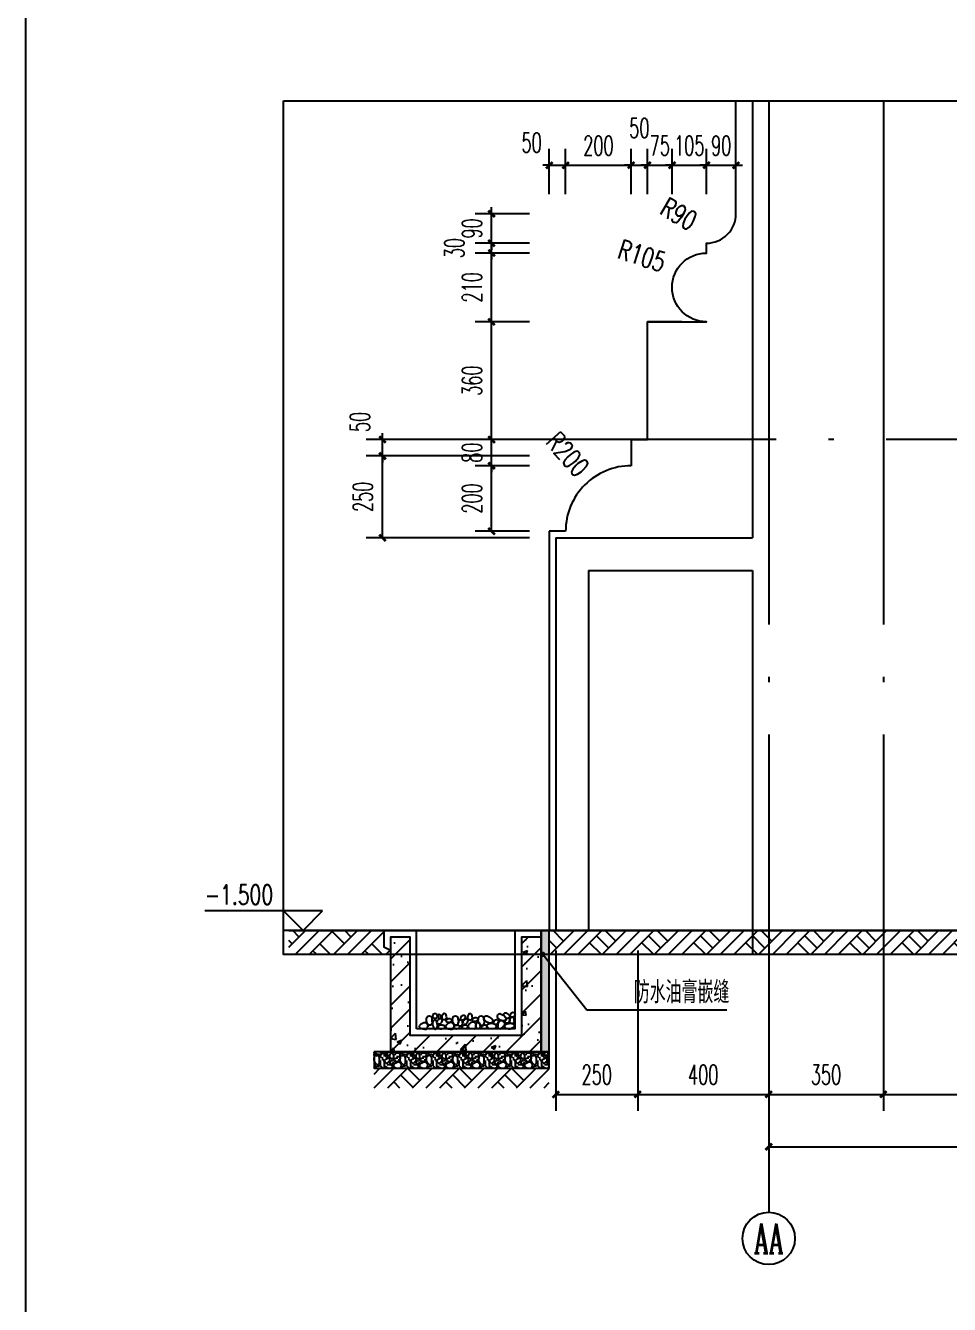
# Model space of a CAD drawing. Extents: x 0 to 125661, y -104936 to 8656.
# Drawn here: x 39365 to 42186, y -34178 to -30272 of the extents above; entities that cross this region are included whole.
import ezdxf
from ezdxf.enums import TextEntityAlignment as Align

# ---------------------------------------------------------------- set-up
doc = ezdxf.new("R2010")
doc.units = 0
doc.header["$LTSCALE"] = 800
doc.header["$MEASUREMENT"] = 0
doc.linetypes.add('DOTE', pattern=[2.42, 2, -0.2, 0.02, -0.2])
doc.layers.get('0').update_dxf_attribs({"linetype": 'CONTINUOUS'})
doc.layers.get('Defpoints').update_dxf_attribs({"color": 1, "linetype": 'CONTINUOUS'})
for name, color, linetype in [('A-立面看线', 117, 'CONTINUOUS'), ('AXIS', 3, 'CONTINUOUS'), ('AXIS_TEXT', 7, 'CONTINUOUS'), ('DIM_ELEV', 3, 'CONTINUOUS'), ('DIM_LEAD', 3, 'CONTINUOUS'), ('DOTE', 28, 'CONTINUOUS'), ('PUB_DIM', 3, 'CONTINUOUS'), ('PUB_HATCH', 8, 'CONTINUOUS'), ('PUB_TEXT', 7, 'CONTINUOUS'), ('WALL', 50, 'CONTINUOUS'), ('看线1', 7, 'CONTINUOUS'), ('装饰尺寸', 201, 'CONTINUOUS'), ('防水', 249, 'CONTINUOUS'), ('面层', 123, 'CONTINUOUS')]:
    doc.layers.add(name, color=color, linetype=linetype)
doc.styles.add('_TCH_AXIS', font='COMPLEX', dxfattribs={"bigfont": 'GBCBIG'})
doc.styles.add('_TCH_DIM', font='SIMPLEX', dxfattribs={"bigfont": 'GBCBIG'})
doc.styles.add('COMPLEX', font='COMPLEX')
doc.styles.add('DIM_FONT', font='SIMPLEX.shx', dxfattribs={"width": 0.6})
doc.dimstyles.new('DIMN20', dxfattribs={"dimscale": 0.2, "dimtxt": 300, "dimasz": 100, "dimexe": 250, "dimexo": 300, "dimgap": 150, "dimtad": 1, "dimdec": 0, "dimzin": 0, "dimdsep": 46, "dimtxsty": 'DIM_FONT', "dimblk": 'ARCHTICK', "dimcen": 0.09, "dimclrt": 7, "dimazin": 2, "dimtfac": 1, "dimtdec": 0, "dimtix": 1, "dimtmove": 2, "dimatfit": 3, "dimfxl": 0, "dimtolj": 1, "dimtzin": 0, "dimarcsym": 0})

# ---------------------------------------------------------------- blocks, each defined once
blk = doc.blocks.new('_ArchTick')
at = {"color": 0, "linetype": 'ByBlock', "const_width": 0.4}
blk.add_lwpolyline([(-0.5, -0.5), (0.5, 0.5)], dxfattribs=at)
blk = doc.blocks.new('*D392')
at = {"layer": 'Defpoints', "color": 0}
for p in [(40454.5, -31586.4), (40963.8, -31586.4), (40963.8, -31836.1)]:
    blk.add_point(p, dxfattribs=at)
at = {"layer": '装饰尺寸', "color": 0, "lineweight": -2}
for p, q in [((40903.8, -31586.4), (40404.5, -31586.4)), ((40454.5, -31836.1), (40454.5, -31586.4)), ((40903.8, -31836.1), (40404.5, -31836.1))]:
    blk.add_line(p, q, dxfattribs=at)
at = {"layer": '装饰尺寸', "color": 0, "lineweight": -2, "xscale": 20, "yscale": 20, "zscale": 20}
for p, rotation in [((40454.5, -31586.4), 90), ((40454.5, -31836.1), 270)]:
    blk.add_blockref('_ArchTick', p, dxfattribs=dict(at, rotation=rotation))
at = {"layer": '装饰尺寸', "color": 7, "insert": (40394.5, -31711.2), "char_height": 60, "attachment_point": 5, "rotation": 90, "style": 'DIM_FONT'}
blk.add_mtext('\\A1;250', dxfattribs=at)
blk = doc.blocks.new('*D393')
at = {"layer": 'Defpoints', "color": 0}
for p in [(40454.5, -31536.4), (40963.8, -31536.4), (40963.8, -31586.4)]:
    blk.add_point(p, dxfattribs=at)
at = {"layer": '装饰尺寸', "color": 0, "lineweight": -2}
for p, q in [((40454.5, -31536.4), (40454.5, -31516.4)), ((40903.8, -31536.4), (40404.5, -31536.4)), ((40454.5, -31586.4), (40454.5, -31536.4)), ((40903.8, -31586.4), (40404.5, -31586.4)), ((40454.5, -31586.4), (40454.5, -31606.4))]:
    blk.add_line(p, q, dxfattribs=at)
at = {"layer": '装饰尺寸', "color": 0, "lineweight": -2, "xscale": 20, "yscale": 20, "zscale": 20}
for p, rotation in [((40454.5, -31536.4), 270), ((40454.5, -31586.4), 90)]:
    blk.add_blockref('_ArchTick', p, dxfattribs=dict(at, rotation=rotation))
at = {"layer": '装饰尺寸', "color": 7, "insert": (40385.5, -31482.4), "char_height": 60, "attachment_point": 5, "rotation": 90, "style": 'DIM_FONT'}
blk.add_mtext('\\A1;50', dxfattribs=at)
blk = doc.blocks.new('*D394')
at = {"layer": 'Defpoints', "color": 0}
for p in [(41013.8, -30698.3), (40963.8, -30846.4), (41013.8, -30846.4)]:
    blk.add_point(p, dxfattribs=at)
at = {"layer": '装饰尺寸', "color": 0, "lineweight": -2}
for p, q in [((40963.8, -30786.4), (40963.8, -30648.3)), ((41013.8, -30786.4), (41013.8, -30648.3)), ((40963.8, -30698.3), (40943.8, -30698.3)), ((40963.8, -30698.3), (41013.8, -30698.3)), ((41013.8, -30698.3), (41033.8, -30698.3))]:
    blk.add_line(p, q, dxfattribs=at)
at = {"layer": '装饰尺寸', "color": 0, "lineweight": -2, "xscale": 20, "yscale": 20, "zscale": 20}
blk.add_blockref('_ArchTick', (40963.8, -30698.3), dxfattribs=at)
at = {"layer": '装饰尺寸', "color": 0, "lineweight": -2, "xscale": 20, "yscale": 20, "zscale": 20, "rotation": 180}
blk.add_blockref('_ArchTick', (41013.8, -30698.3), dxfattribs=at)
at = {"layer": '装饰尺寸', "color": 7, "insert": (40909.8, -30629.3), "char_height": 60, "attachment_point": 5, "style": 'DIM_FONT'}
blk.add_mtext('\\A1;50', dxfattribs=at)
blk = doc.blocks.new('*D395')
at = {"layer": 'Defpoints', "color": 0}
for p in [(41213.8, -30698.3), (41013.8, -30846.4), (41213.8, -30846.4)]:
    blk.add_point(p, dxfattribs=at)
at = {"layer": '装饰尺寸', "color": 0, "lineweight": -2}
for p, q in [((41013.8, -30786.4), (41013.8, -30648.3)), ((41213.8, -30786.4), (41213.8, -30648.3)), ((41013.8, -30698.3), (41213.8, -30698.3))]:
    blk.add_line(p, q, dxfattribs=at)
at = {"layer": '装饰尺寸', "color": 0, "lineweight": -2, "xscale": 20, "yscale": 20, "zscale": 20, "rotation": 180}
blk.add_blockref('_ArchTick', (41013.8, -30698.3), dxfattribs=at)
at = {"layer": '装饰尺寸', "color": 0, "lineweight": -2, "xscale": 20, "yscale": 20, "zscale": 20}
blk.add_blockref('_ArchTick', (41213.8, -30698.3), dxfattribs=at)
at = {"layer": '装饰尺寸', "color": 7, "insert": (41113.8, -30638.3), "char_height": 60, "attachment_point": 5, "style": 'DIM_FONT'}
blk.add_mtext('\\A1;200', dxfattribs=at)
blk = doc.blocks.new('*D396')
at = {"layer": 'Defpoints', "color": 0}
for p in [(41263.8, -30698.3), (41213.8, -30846.4), (41263.8, -30846.4)]:
    blk.add_point(p, dxfattribs=at)
at = {"layer": '装饰尺寸', "color": 0, "lineweight": -2}
for p, q in [((41213.8, -30786.4), (41213.8, -30648.3)), ((41263.8, -30786.4), (41263.8, -30648.3)), ((41213.8, -30698.3), (41193.8, -30698.3)), ((41213.8, -30698.3), (41263.8, -30698.3)), ((41263.8, -30698.3), (41283.8, -30698.3))]:
    blk.add_line(p, q, dxfattribs=at)
at = {"layer": '装饰尺寸', "color": 0, "lineweight": -2, "xscale": 20, "yscale": 20, "zscale": 20}
blk.add_blockref('_ArchTick', (41213.8, -30698.3), dxfattribs=at)
at = {"layer": '装饰尺寸', "color": 0, "lineweight": -2, "xscale": 20, "yscale": 20, "zscale": 20, "rotation": 180}
blk.add_blockref('_ArchTick', (41263.8, -30698.3), dxfattribs=at)
at = {"layer": '装饰尺寸', "color": 7, "insert": (41238.8, -30584.8), "char_height": 60, "attachment_point": 5, "style": 'DIM_FONT'}
blk.add_mtext('\\A1;50', dxfattribs=at)
blk = doc.blocks.new('*D397')
at = {"layer": 'Defpoints', "color": 0}
for p in [(41338.8, -30698.3), (41263.8, -30846.4), (41338.8, -30846.4)]:
    blk.add_point(p, dxfattribs=at)
at = {"layer": '装饰尺寸', "color": 0, "lineweight": -2}
for p, q in [((41263.8, -30786.4), (41263.8, -30648.3)), ((41338.8, -30786.4), (41338.8, -30648.3)), ((41263.8, -30698.3), (41243.8, -30698.3)), ((41263.8, -30698.3), (41338.8, -30698.3)), ((41338.8, -30698.3), (41358.8, -30698.3))]:
    blk.add_line(p, q, dxfattribs=at)
at = {"layer": '装饰尺寸', "color": 0, "lineweight": -2, "xscale": 20, "yscale": 20, "zscale": 20}
blk.add_blockref('_ArchTick', (41263.8, -30698.3), dxfattribs=at)
at = {"layer": '装饰尺寸', "color": 0, "lineweight": -2, "xscale": 20, "yscale": 20, "zscale": 20, "rotation": 180}
blk.add_blockref('_ArchTick', (41338.8, -30698.3), dxfattribs=at)
at = {"layer": '装饰尺寸', "color": 7, "insert": (41301.3, -30638.3), "char_height": 60, "attachment_point": 5, "style": 'DIM_FONT'}
blk.add_mtext('\\A1;75', dxfattribs=at)
blk = doc.blocks.new('*D398')
at = {"layer": 'Defpoints', "color": 0}
for p in [(41443.8, -30698.3), (41338.8, -30846.4), (41443.8, -30846.4)]:
    blk.add_point(p, dxfattribs=at)
at = {"layer": '装饰尺寸', "color": 0, "lineweight": -2}
for p, q in [((41338.8, -30786.4), (41338.8, -30648.3)), ((41443.8, -30786.4), (41443.8, -30648.3)), ((41338.8, -30698.3), (41318.8, -30698.3)), ((41338.8, -30698.3), (41443.8, -30698.3)), ((41443.8, -30698.3), (41463.8, -30698.3))]:
    blk.add_line(p, q, dxfattribs=at)
at = {"layer": '装饰尺寸', "color": 0, "lineweight": -2, "xscale": 20, "yscale": 20, "zscale": 20}
blk.add_blockref('_ArchTick', (41338.8, -30698.3), dxfattribs=at)
at = {"layer": '装饰尺寸', "color": 0, "lineweight": -2, "xscale": 20, "yscale": 20, "zscale": 20, "rotation": 180}
blk.add_blockref('_ArchTick', (41443.8, -30698.3), dxfattribs=at)
at = {"layer": '装饰尺寸', "color": 7, "insert": (41391.3, -30638.3), "char_height": 60, "attachment_point": 5, "style": 'DIM_FONT'}
blk.add_mtext('\\A1;105', dxfattribs=at)
blk = doc.blocks.new('*D399')
at = {"layer": 'Defpoints', "color": 0}
for p in [(41533.8, -30698.3), (41443.8, -30846.4), (41533.8, -30846.4)]:
    blk.add_point(p, dxfattribs=at)
at = {"layer": '装饰尺寸', "color": 0, "lineweight": -2}
for p, q in [((41443.8, -30786.4), (41443.8, -30648.3)), ((41533.8, -30786.4), (41533.8, -30648.3)), ((41443.8, -30698.3), (41423.8, -30698.3)), ((41443.8, -30698.3), (41533.8, -30698.3)), ((41533.8, -30698.3), (41553.8, -30698.3))]:
    blk.add_line(p, q, dxfattribs=at)
at = {"layer": '装饰尺寸', "color": 0, "lineweight": -2, "xscale": 20, "yscale": 20, "zscale": 20}
blk.add_blockref('_ArchTick', (41443.8, -30698.3), dxfattribs=at)
at = {"layer": '装饰尺寸', "color": 0, "lineweight": -2, "xscale": 20, "yscale": 20, "zscale": 20, "rotation": 180}
blk.add_blockref('_ArchTick', (41533.8, -30698.3), dxfattribs=at)
at = {"layer": '装饰尺寸', "color": 7, "insert": (41488.8, -30638.3), "char_height": 60, "attachment_point": 5, "style": 'DIM_FONT'}
blk.add_mtext('\\A1;90', dxfattribs=at)
blk = doc.blocks.new('*D400')
at = {"layer": 'Defpoints', "color": 0}
for p in [(40787.5, -30846.4), (40963.8, -30846.4), (40963.8, -30936.4)]:
    blk.add_point(p, dxfattribs=at)
at = {"layer": '装饰尺寸', "color": 0, "lineweight": -2}
for p, q in [((40903.8, -30846.4), (40737.5, -30846.4)), ((40787.5, -30846.4), (40787.5, -30826.4)), ((40787.5, -30936.4), (40787.5, -30846.4)), ((40903.8, -30936.4), (40737.5, -30936.4)), ((40787.5, -30936.4), (40787.5, -30956.4))]:
    blk.add_line(p, q, dxfattribs=at)
at = {"layer": '装饰尺寸', "color": 0, "lineweight": -2, "xscale": 20, "yscale": 20, "zscale": 20}
for p, rotation in [((40787.5, -30846.4), 270), ((40787.5, -30936.4), 90)]:
    blk.add_blockref('_ArchTick', p, dxfattribs=dict(at, rotation=rotation))
at = {"layer": '装饰尺寸', "color": 7, "insert": (40727.5, -30891.4), "char_height": 60, "attachment_point": 5, "rotation": 90, "style": 'DIM_FONT'}
blk.add_mtext('\\A1;90', dxfattribs=at)
blk = doc.blocks.new('*D401')
at = {"layer": 'Defpoints', "color": 0}
for p in [(40787.5, -30936.4), (40963.8, -30936.4), (40963.8, -30966.4)]:
    blk.add_point(p, dxfattribs=at)
at = {"layer": '装饰尺寸', "color": 0, "lineweight": -2}
for p, q in [((40903.8, -30936.4), (40737.5, -30936.4)), ((40787.5, -30936.4), (40787.5, -30916.4)), ((40787.5, -30966.4), (40787.5, -30936.4)), ((40903.8, -30966.4), (40737.5, -30966.4)), ((40787.5, -30966.4), (40787.5, -30986.4))]:
    blk.add_line(p, q, dxfattribs=at)
at = {"layer": '装饰尺寸', "color": 0, "lineweight": -2, "xscale": 20, "yscale": 20, "zscale": 20}
for p, rotation in [((40787.5, -30936.4), 270), ((40787.5, -30966.4), 90)]:
    blk.add_blockref('_ArchTick', p, dxfattribs=dict(at, rotation=rotation))
at = {"layer": '装饰尺寸', "color": 7, "insert": (40674, -30951.4), "char_height": 60, "attachment_point": 5, "rotation": 90, "style": 'DIM_FONT'}
blk.add_mtext('\\A1;30', dxfattribs=at)
blk = doc.blocks.new('*D402')
at = {"layer": 'Defpoints', "color": 0}
for p in [(40787.5, -30966.4), (40963.8, -30966.4), (40963.8, -31176.4)]:
    blk.add_point(p, dxfattribs=at)
at = {"layer": '装饰尺寸', "color": 0, "lineweight": -2}
for p, q in [((40903.8, -30966.4), (40737.5, -30966.4)), ((40787.5, -31176.4), (40787.5, -30966.4)), ((40903.8, -31176.4), (40737.5, -31176.4))]:
    blk.add_line(p, q, dxfattribs=at)
at = {"layer": '装饰尺寸', "color": 0, "lineweight": -2, "xscale": 20, "yscale": 20, "zscale": 20}
for p, rotation in [((40787.5, -30966.4), 90), ((40787.5, -31176.4), 270)]:
    blk.add_blockref('_ArchTick', p, dxfattribs=dict(at, rotation=rotation))
at = {"layer": '装饰尺寸', "color": 7, "insert": (40727.5, -31071.4), "char_height": 60, "attachment_point": 5, "rotation": 90, "style": 'DIM_FONT'}
blk.add_mtext('\\A1;210', dxfattribs=at)
blk = doc.blocks.new('*D403')
at = {"layer": 'Defpoints', "color": 0}
for p in [(40787.5, -31176.4), (40963.8, -31176.4), (40963.8, -31536.4)]:
    blk.add_point(p, dxfattribs=at)
at = {"layer": '装饰尺寸', "color": 0, "lineweight": -2}
for p, q in [((40903.8, -31176.4), (40737.5, -31176.4)), ((40787.5, -31536.4), (40787.5, -31176.4)), ((40903.8, -31536.4), (40737.5, -31536.4))]:
    blk.add_line(p, q, dxfattribs=at)
at = {"layer": '装饰尺寸', "color": 0, "lineweight": -2, "xscale": 20, "yscale": 20, "zscale": 20}
for p, rotation in [((40787.5, -31176.4), 90), ((40787.5, -31536.4), 270)]:
    blk.add_blockref('_ArchTick', p, dxfattribs=dict(at, rotation=rotation))
at = {"layer": '装饰尺寸', "color": 7, "insert": (40727.5, -31356.4), "char_height": 60, "attachment_point": 5, "rotation": 90, "style": 'DIM_FONT'}
blk.add_mtext('\\A1;360', dxfattribs=at)
blk = doc.blocks.new('*D404')
at = {"layer": 'Defpoints', "color": 0}
for p in [(40787.5, -31536.4), (40963.8, -31536.4), (40963.8, -31616.1)]:
    blk.add_point(p, dxfattribs=at)
at = {"layer": '装饰尺寸', "color": 0, "lineweight": -2}
for p, q in [((40787.5, -31536.4), (40787.5, -31516.4)), ((40903.8, -31536.4), (40737.5, -31536.4)), ((40787.5, -31616.1), (40787.5, -31536.4)), ((40903.8, -31616.1), (40737.5, -31616.1)), ((40787.5, -31616.1), (40787.5, -31636.1))]:
    blk.add_line(p, q, dxfattribs=at)
at = {"layer": '装饰尺寸', "color": 0, "lineweight": -2, "xscale": 20, "yscale": 20, "zscale": 20}
for p, rotation in [((40787.5, -31536.4), 270), ((40787.5, -31616.1), 90)]:
    blk.add_blockref('_ArchTick', p, dxfattribs=dict(at, rotation=rotation))
at = {"layer": '装饰尺寸', "color": 7, "insert": (40727.5, -31576.2), "char_height": 60, "attachment_point": 5, "rotation": 90, "style": 'DIM_FONT'}
blk.add_mtext('\\A1;80', dxfattribs=at)
blk = doc.blocks.new('*D405')
at = {"layer": 'Defpoints', "color": 0}
for p in [(40787.5, -31616.1), (40963.8, -31616.1), (40963.8, -31816.4)]:
    blk.add_point(p, dxfattribs=at)
at = {"layer": '装饰尺寸', "color": 0, "lineweight": -2}
for p, q in [((40903.8, -31616.1), (40737.5, -31616.1)), ((40787.5, -31816.4), (40787.5, -31616.1)), ((40903.8, -31816.4), (40737.5, -31816.4))]:
    blk.add_line(p, q, dxfattribs=at)
at = {"layer": '装饰尺寸', "color": 0, "lineweight": -2, "xscale": 20, "yscale": 20, "zscale": 20}
for p, rotation in [((40787.5, -31616.1), 90), ((40787.5, -31816.4), 270)]:
    blk.add_blockref('_ArchTick', p, dxfattribs=dict(at, rotation=rotation))
at = {"layer": '装饰尺寸', "color": 7, "insert": (40727.5, -31716.2), "char_height": 60, "attachment_point": 5, "rotation": 90, "style": 'DIM_FONT'}
blk.add_mtext('\\A1;200', dxfattribs=at)
blk = doc.blocks.new('*D410')
at = {"layer": 'Defpoints', "color": 0}
for p in [(41983.8, -33036.4), (43233.8, -33036.4), (43233.8, -33536.4)]:
    blk.add_point(p, dxfattribs=at)
at = {"layer": 'PUB_DIM', "color": 0, "lineweight": -2}
for p, q in [((41983.8, -33096.4), (41983.8, -33586.4)), ((43233.8, -33096.4), (43233.8, -33586.4)), ((41983.8, -33536.4), (43233.8, -33536.4))]:
    blk.add_line(p, q, dxfattribs=at)
at = {"layer": 'PUB_DIM', "color": 0, "lineweight": -2, "xscale": 20, "yscale": 20, "zscale": 20, "rotation": 180}
blk.add_blockref('_ArchTick', (41983.8, -33536.4), dxfattribs=at)
at = {"layer": 'PUB_DIM', "color": 0, "lineweight": -2, "xscale": 20, "yscale": 20, "zscale": 20}
blk.add_blockref('_ArchTick', (43233.8, -33536.4), dxfattribs=at)
at = {"layer": 'PUB_DIM', "color": 7, "insert": (42608.8, -33476.4), "char_height": 60, "attachment_point": 5, "style": 'DIM_FONT'}
blk.add_mtext('\\A1;1250', dxfattribs=at)
blk = doc.blocks.new('*D411')
at = {"layer": 'Defpoints', "color": 0}
for p in [(41633.8, -33036.4), (41983.8, -33036.4), (41983.8, -33536.4)]:
    blk.add_point(p, dxfattribs=at)
at = {"layer": 'PUB_DIM', "color": 0, "lineweight": -2}
for p, q in [((41633.8, -33096.4), (41633.8, -33586.4)), ((41983.8, -33096.4), (41983.8, -33586.4)), ((41633.8, -33536.4), (41983.8, -33536.4))]:
    blk.add_line(p, q, dxfattribs=at)
at = {"layer": 'PUB_DIM', "color": 0, "lineweight": -2, "xscale": 20, "yscale": 20, "zscale": 20, "rotation": 180}
blk.add_blockref('_ArchTick', (41633.8, -33536.4), dxfattribs=at)
at = {"layer": 'PUB_DIM', "color": 0, "lineweight": -2, "xscale": 20, "yscale": 20, "zscale": 20}
blk.add_blockref('_ArchTick', (41983.8, -33536.4), dxfattribs=at)
at = {"layer": 'PUB_DIM', "color": 7, "insert": (41808.8, -33476.4), "char_height": 60, "attachment_point": 5, "style": 'DIM_FONT'}
blk.add_mtext('\\A1;350', dxfattribs=at)
blk = doc.blocks.new('*D412')
at = {"layer": 'Defpoints', "color": 0}
for p in [(41233.8, -33036.4), (41633.8, -33036.4), (41633.8, -33536.4)]:
    blk.add_point(p, dxfattribs=at)
at = {"layer": 'PUB_DIM', "color": 0, "lineweight": -2}
for p, q in [((41233.8, -33096.4), (41233.8, -33586.4)), ((41633.8, -33096.4), (41633.8, -33586.4)), ((41233.8, -33536.4), (41633.8, -33536.4))]:
    blk.add_line(p, q, dxfattribs=at)
at = {"layer": 'PUB_DIM', "color": 0, "lineweight": -2, "xscale": 20, "yscale": 20, "zscale": 20, "rotation": 180}
blk.add_blockref('_ArchTick', (41233.8, -33536.4), dxfattribs=at)
at = {"layer": 'PUB_DIM', "color": 0, "lineweight": -2, "xscale": 20, "yscale": 20, "zscale": 20}
blk.add_blockref('_ArchTick', (41633.8, -33536.4), dxfattribs=at)
at = {"layer": 'PUB_DIM', "color": 7, "insert": (41433.8, -33476.4), "char_height": 60, "attachment_point": 5, "style": 'DIM_FONT'}
blk.add_mtext('\\A1;400', dxfattribs=at)
blk = doc.blocks.new('*D413')
at = {"layer": 'Defpoints', "color": 0}
for p in [(40983.8, -33036.4), (41233.8, -33036.4), (41233.8, -33536.4)]:
    blk.add_point(p, dxfattribs=at)
at = {"layer": 'PUB_DIM', "color": 0, "lineweight": -2}
for p, q in [((40983.8, -33096.4), (40983.8, -33586.4)), ((41233.8, -33096.4), (41233.8, -33586.4)), ((40983.8, -33536.4), (41233.8, -33536.4))]:
    blk.add_line(p, q, dxfattribs=at)
at = {"layer": 'PUB_DIM', "color": 0, "lineweight": -2, "xscale": 20, "yscale": 20, "zscale": 20, "rotation": 180}
blk.add_blockref('_ArchTick', (40983.8, -33536.4), dxfattribs=at)
at = {"layer": 'PUB_DIM', "color": 0, "lineweight": -2, "xscale": 20, "yscale": 20, "zscale": 20}
blk.add_blockref('_ArchTick', (41233.8, -33536.4), dxfattribs=at)
at = {"layer": 'PUB_DIM', "color": 7, "insert": (41108.8, -33476.4), "char_height": 60, "attachment_point": 5, "style": 'DIM_FONT'}
blk.add_mtext('\\A1;250', dxfattribs=at)
blk = doc.blocks.new('*D414')
at = {"layer": 'Defpoints', "color": 0}
for p in [(41633.8, -33036.4), (43233.8, -33036.4), (43233.8, -33696.4)]:
    blk.add_point(p, dxfattribs=at)
at = {"layer": 'PUB_DIM', "color": 0, "lineweight": -2}
for p, q in [((41633.8, -33096.4), (41633.8, -33746.4)), ((43233.8, -33096.4), (43233.8, -33746.4)), ((41633.8, -33696.4), (43233.8, -33696.4))]:
    blk.add_line(p, q, dxfattribs=at)
at = {"layer": 'PUB_DIM', "color": 0, "lineweight": -2, "xscale": 20, "yscale": 20, "zscale": 20, "rotation": 180}
blk.add_blockref('_ArchTick', (41633.8, -33696.4), dxfattribs=at)
at = {"layer": 'PUB_DIM', "color": 0, "lineweight": -2, "xscale": 20, "yscale": 20, "zscale": 20}
blk.add_blockref('_ArchTick', (43233.8, -33696.4), dxfattribs=at)
at = {"layer": 'PUB_DIM', "color": 7, "insert": (42433.8, -33636.4), "char_height": 60, "attachment_point": 5, "style": 'DIM_FONT'}
blk.add_mtext('\\A1;1600', dxfattribs=at)
blk = doc.blocks.new('_AXISO')
blk.add_circle((0, 0), 0.5)
at = {"layer": 'AXIS_TEXT', "style": 'COMPLEX', "width": 1.041667}
blk.add_attdef('A', text='', height=0.56, dxfattribs=at).set_placement((-0.25, -0.28), (0.25, -0.28), align=Align.FIT)

msp = doc.modelspace()

# ---------------------------------------------------------------- hatches: boundary and pattern name
at = {"layer": 'PUB_HATCH'}
h = msp.add_hatch(dxfattribs=at)
h.set_pattern_fill('夯实土壤', color=256, scale=20, style=0)
h.set_pattern_definition([(45, (38827.84, -33156.26), (-79.479, 79.479), []), (45, (38869.84, -33156.26), (-79.479, 79.479), []), (45, (38911.84, -33156.26), (-79.479, 79.479), []), (135, (38827.84, -33156.26), (-79.479, -79.479), [53, -59.4]), (135, (38848.84, -33135.26), (-79.479, -79.479), [53, -59.4]), (135, (38869.84, -33114.26), (-79.479, -79.479), [53, -59.4])])
h.paths.add_polyline_path([(40168.8, -33036.1), (40168.8, -33108.4), (40478.8, -33108.4), (40478.8, -33096.1), (40458.8, -33086.1), (40458.8, -33036.1)])
h = msp.add_hatch(dxfattribs=at)
h.set_pattern_fill('夯实土壤', color=256, scale=20, style=0)
h.set_pattern_definition([(45, (57179.21, -33269.45), (-79.4788, 79.4788), []), (45, (57221.21, -33269.45), (-79.4788, 79.4788), []), (45, (57263.21, -33269.45), (-79.4788, 79.4788), []), (135, (57179.21, -33269.45), (-79.4788, -79.4788), [53, -59.4]), (135, (57200.21, -33248.45), (-79.4788, -79.4788), [53, -59.4]), (135, (57221.21, -33227.45), (-79.4788, -79.4788), [53, -59.4])])
h.paths.add_polyline_path([(43233.8, -33036.1), (41633.8, -33036.1), (41633.8, -33108.8), (43233.8, -33108.8)])
h.paths.add_polyline_path([(43592.6, -33036.1), (43233.8, -33036.1), (43233.8, -33108.8), (43592.6, -33108.8)])
h.paths.add_polyline_path([(41633.8, -33108.4), (41633.8, -33036.1), (40963.8, -33036.1), (40963.8, -33108.4)])
h = msp.add_hatch(dxfattribs=at)
h.set_pattern_fill('钢筋混凝土', color=256, scale=20, style=0)
h.set_pattern_definition([(45, (40478.793, -33406.087), (-35.3553, 35.3553), []), (50, (40478.79, -33406.09), (143.452, -12.55), [15, -165]), (355, (40478.8, -33406.09), (-27.75, 150.44), [12, -132]), (100.451, (40490.75, -33407.13), (115.702, 137.888), [12.748, -140.228]), (46.184, (40478.8, -33366.09), (213.45, -33.104), [22.5, -247.5]), (96.636, (40496.58, -33368.85), (186.93, 194.82), [19.12, -210.34]), (351.184, (40478.8, -33366.09), (186.93, 194.82), [18, -198]), (21, (40498.79, -33376.09), (119.381, -80.524), [15, -165]), (326, (40498.8, -33376.09), (48.663, 145.03), [12, -132]), (71.45, (40508.74, -33382.8), (168.045, 64.506), [12.748, -140.228]), (37.5, (40478.793, -33406.087), (2.432, 66.5788), [0, -130.4, 0, -134, 0, -132.5]), (7.5, (40478.79, -33406.09), (52.614, 78.882), [0, -76.4, 0, -127.4, 0, -50.5]), (327.5, (40434.193, -33406.087), (106.7645, -4.511), [0, -50, 0, -156, 0, -207]), (317.5, (40414.19, -33406.09), (116.637, 20.021), [0, -65, 0, -103.6, 0, -147])])
h.paths.add_polyline_path([(40538.8, -33056.1), (40498.1, -33056.1), (40498.1, -33267), (40538.8, -33267)])
h.paths.add_polyline_path([(40538.8, -33267), (40498.1, -33267), (40498.1, -33056.1), (40478.8, -33056.1), (40478.8, -33406.1), (40938.8, -33406.1), (40938.8, -33267), (40878.8, -33267), (40878.8, -33356.1), (40538.8, -33356.1)])
h.paths.add_polyline_path([(40938.8, -33056.1), (40878.8, -33056.1), (40878.8, -33267), (40938.8, -33267)])
h = msp.add_hatch(dxfattribs=at)
h.set_pattern_fill('砾石铺砌', color=256, scale=20, style=0)
h.set_pattern_definition([(0, (-3818899.13, 2280510.95), (80, 80), [8, -12, 4, -12, 4, -40]), (0, (-3818859.13, 2280518.95), (80, 80), [4, -76]), (0, (-3818883.13, 2280522.95), (80, 80), [4, -8, 4, -64]), (0, (-3818843.13, 2280526.95), (80, 80), [8, -72]), (0, (-3818835.13, 2280530.95), (80, 80), [4, -76]), (0, (-3818859.13, 2280538.95), (80, 80), [8, -72]), (0, (-3818899.13, 2280542.95), (80, 80), [4, -8, 4, -20, 12, -32]), (0, (-3818843.13, 2280550.95), (80, 80), [8, -72]), (0, (-3818891.13, 2280554.95), (80, 80), [8, -4, 4, -32, 4, -28]), (0, (-3818895.13, 2280558.95), (80, 80), [4, -76]), (0, (-3818867.13, 2280562.95), (80, 80), [4, -4, 4, -68]), (0, (-3818879.13, 2280566.95), (80, 80), [4, -76]), (0, (-3818827.13, 2280570.95), (80, 80), [4, -76]), (0, (-3818863.13, 2280574.95), (80, 80), [4, -32, 4, -40]), (0, (-3818863.13, 2280578.95), (80, 80), [8, -72]), (0, (-3818847.13, 2280582.95), (80, 80), [8, -72]), (0, (-3818895.13, 2280586.95), (80, 80), [4, -48, 8, -20]), (90, (-3818899.13, 2280546.95), (-80, 80), [16, -16, 8, -40]), (90, (-3818895.13, 2280546.95), (-80, 80), [4, -28, 8, -40]), (90, (-3818891.13, 2280526.95), (-80, 80), [12, -68]), (90, (-3818887.13, 2280526.95), (-80, 80), [8, -72]), (90, (-3818883.13, 2280514.95), (-80, 80), [4, -48, 4, -4, 8, -12]), (90, (-3818875.13, 2280514.95), (-80, 80), [4, -28, 4, -44]), (90, (-3818871.13, 2280546.95), (-80, 80), [8, -12, 4, -4, 8, -44]), (90, (-3818867.13, 2280530.95), (-80, 80), [8, -44, 4, -24]), (90, (-3818863.13, 2280514.95), (-80, 80), [4, -4, 8, -64]), (90, (-3818855.13, 2280566.95), (-80, 80), [4, -76]), (90, (-3818851.13, 2280566.95), (-80, 80), [8, -8, 4, -4, 8, -48]), (90, (-3818847.13, 2280530.95), (-80, 80), [4, -4, 4, -8, 4, -56]), (90, (-3818835.13, 2280558.95), (-80, 80), [16, -64]), (90, (-3818831.13, 2280550.95), (-80, 80), [16, -12, 8, -44]), (90, (-3818827.13, 2280518.95), (-80, 80), [4, -12, 8, -56]), (90, (-3818823.13, 2280526.95), (-80, 80), [12, -68]), (45, (-3818867.13, 2280510.953), (4e-15, 79.9999999), [5.6568, -107.480285]), (45, (-3818823.13, 2280514.953), (4e-15, 79.9999999), [5.6568, -96.16668496, 5.6568, -5.6568]), (45, (-3818875.13, 2280518.953), (4e-15, 79.9999999), [5.6568, -45.2544, 5.6568, -56.56908496]), (45, (-3818855.13, 2280518.953), (4e-15, 79.9999999), [5.6568, -90.50988496, 5.6568, -11.3136]), (45, (-3818851.13, 2280518.953), (4e-15, 79.9999999), [11.3136, -45.2544, 11.3136, -45.25548496]), (45, (-3818871.13, 2280526.953), (0.0003835, 79.9996163), [5.656, -50.912, 5.656, -5.656, 5.656, -39.6010848]), (45, (-3818831.13, 2280530.953), (4e-15, 79.9999999), [5.6568, -5.6568, 5.6568, -96.16668496]), (45, (-3818887.13, 2280534.953), (0.0003835, 79.9996163), [5.6568, -67.8816, 5.6568, -33.94188496]), (45, (-3818823.13, 2280542.953), (0.0003835, 79.9996163), [5.656, -5.656, 5.656, -22.6272, 5.656, -67.885884]), (45, (-3818871.13, 2280554.953), (4e-15, 79.9999999), [5.6568, -107.480285]), (45, (-3818891.13, 2280558.953), (4e-15, 79.9999999), [11.31368, -101.823405]), (45, (-3818899.13, 2280566.953), (4e-15, 79.9999999), [5.6568, -5.6568, 5.6568, -96.16668496]), (45, (-3818855.13, 2280578.953), (4e-15, 79.9999999), [5.6568, -107.480285]), (45, (-3818831.13, 2280586.953), (4e-15, 79.9999999), [5.6568, -107.480285]), (135, (-3818863.13, 2280518.953), (4e-15, 79.9999999), [5.6568, -107.480285]), (135, (-3818859.13, 2280518.953), (4e-15, 79.9999999), [5.6568, -107.480285]), (135, (-3818883.13, 2280522.953), (4e-15, 79.9999999), [5.6568, -22.6272, 11.3136, -73.53948496]), (135, (-3818899.13, 2280522.953), (4e-15, 79.9999999), [5.6568, -107.480285]), (135, (-3818847.13, 2280534.953), (4e-15, 79.9999999), [5.6568, -45.254832, 5.6568, -56.56865296]), (135, (-3818843.13, 2280534.953), (-0.0003835, 79.9996163), [5.656, -33.944, 5.656, -33.936, 5.656, -28.2890848]), (135, (-3818891.13, 2280538.953), (-0.0003835, 79.9996163), [5.6568, -107.480285]), (135, (-3818827.13, 2280542.953), (-0.0003835, 79.9996163), [11.312, -28.284, 5.656, -5.656, 5.656, -56.5730848]), (135, (-3818879.13, 2280554.953), (4e-15, 79.9999999), [5.6568, -107.480285]), (135, (-3818847.13, 2280554.953), (4e-15, 79.9999999), [11.31368, -101.823405]), (135, (-3818843.13, 2280554.953), (4e-15, 79.9999999), [5.6568, -107.480285]), (135, (-3818867.13, 2280562.953), (4e-15, 79.9999999), [5.6568, -107.480285]), (135, (-3818891.13, 2280574.953), (4e-15, 79.9999999), [5.6568, -107.480285]), (135, (-3818827.13, 2280574.953), (4e-15, 79.9999999), [5.6568, -107.480285]), (26.5650512, (-3818891.127, 2280510.953), (80, 3e-08), [8.944, -169.9414382]), (26.5650512, (-3818899.127, 2280518.953), (80, 3e-08), [8.944, -169.9414382]), (26.5650512, (-3818899.127, 2280522.953), (80, 3e-08), [8.944, -169.9414382]), (26.5650512, (-3818879.127, 2280522.953), (80, 3e-08), [8.944, -169.9414382]), (26.5650512, (-3818883.127, 2280538.953), (80, 3e-08), [8.944, -169.9414382]), (26.5650512, (-3818883.127, 2280542.953), (80, 3e-08), [8.944, -169.9414382]), (26.5650512, (-3818867.127, 2280558.953), (80, 3e-08), [8.944, -169.9414382]), (26.5650512, (-3818863.127, 2280562.953), (80, 3e-08), [8.944, -169.9414382]), (26.5650512, (-3818895.127, 2280570.953), (80, 3e-08), [8.944, -169.9414382]), (26.5650512, (-3818871.127, 2280570.953), (80, 3e-08), [8.944, -169.9414382]), (63.4349488, (-3818831.127, 2280510.953), (4e-09, 80), [8.944, -169.9414382]), (63.4349488, (-3818851.127, 2280522.953), (4e-09, 80), [8.944, -169.9414382]), (63.4349488, (-3818863.127, 2280530.953), (4e-09, 80), [8.944, -169.9414382]), (63.4349488, (-3818851.127, 2280542.953), (4e-09, 80), [8.944, -169.9414382]), (63.4349488, (-3818847.127, 2280542.953), (4e-09, 80), [8.944, -169.9414382]), (63.4349488, (-3818875.127, 2280554.953), (4e-09, 80), [8.944, -169.9414382]), (63.4349488, (-3818883.127, 2280558.953), (4e-09, 80), [8.944, -169.9414382]), (63.4349488, (-3818851.127, 2280574.953), (4e-09, 80), [8.944, -169.9414382]), (63.4349488, (-3818883.127, 2280582.953), (4e-09, 80), [8.944, -169.9414382]), (116.5650512, (-3818895.127, 2280558.953), (-3e-08, 80), [8.944, -169.9414382]), (116.5650512, (-3818847.127, 2280558.953), (-3e-08, 80), [8.944, -169.9414382]), (116.5650512, (-3818899.127, 2280562.953), (-3e-08, 80), [8.944, -169.9414382]), (116.5650512, (-3818835.127, 2280574.953), (-3e-08, 80), [8.944, -169.9414382]), (116.5650512, (-3818887.127, 2280578.953), (-3e-08, 80), [8.944, -169.9414382]), (116.5650512, (-3818871.127, 2280582.953), (-3e-08, 80), [8.944, -169.9414382]), (153.4349488, (-3818867.127, 2280510.953), (-80, 3e-08), [8.944, -169.9414382]), (153.4349488, (-3818883.127, 2280518.953), (-80, 3e-08), [8.944, -169.9414382]), (153.4349488, (-3818827.127, 2280522.953), (-80, 3e-08), [8.944, -169.9414382]), (153.4349488, (-3818835.127, 2280530.953), (-80, 3e-08), [8.944, -169.9414382]), (153.4349488, (-3818867.127, 2280538.953), (-80, 3e-08), [8.944, -169.9414382]), (153.4349488, (-3818887.127, 2280542.953), (-80, 3e-08), [8.944, -169.9414382]), (153.4349488, (-3818863.127, 2280542.953), (-80, 3e-08), [8.944, -169.9414382]), (153.4349488, (-3818875.127, 2280550.953), (-80, 3e-08), [8.944, -169.9414382]), (153.4349488, (-3818875.127, 2280570.953), (-80, 3e-08), [8.944, -169.9414382]), (153.4349488, (-3818899.127, 2280586.953), (-80, 3e-08), [8.944, -169.9414382]), (153.4349488, (-3818851.127, 2280586.953), (-80, 3e-08), [8.944, -169.9414382]), (153.4349488, (-3818843.127, 2280586.953), (-80, 3e-08), [8.944, -169.9414382])])
h.paths.add_polyline_path([(40963.8, -33456.1), (40963.8, -33406.1), (40938.8, -33406.1), (40428.8, -33406.1), (40428.8, -33456.1)])
at = {"layer": '防水'}
msp.add_hatch(color=256, dxfattribs=at).paths.add_polyline_path([(40963.8, -33036.1), (40938.8, -33036.1), (40938.8, -33406.1), (40963.8, -33406.1), (40963.8, -33136.1), (40963.8, -33126.1)])

# ---------------------------------------------------------------- linework, layer by layer
msp.add_line((41213.8, -31536.4), (41263.8, -31536.4))
msp.add_lwpolyline([(41263.8, -31536.4), (41263.8, -31176.4), (41443.8, -31176.4, -1), (41443.8, -30966.4), (41443.8, -30936.4, 0.414214), (41533.8, -30846.4), (41533.8, -30501.4)], format="xyb")
at = {"layer": 'A-立面看线'}
msp.add_line((41368.8, -31176.4), (41263.8, -31176.4), dxfattribs=at)
at = {"layer": 'AXIS'}
msp.add_line((41633.8, -33036.4), (41633.8, -33896.4), dxfattribs=at)
at = {"layer": 'Defpoints', "color": 6}
msp.add_lwpolyline([(40151.8, -30501.4), (43592.6, -30501.4), (43592.6, -33108.8), (40151.8, -33108.8)], close=True, dxfattribs=at)
at = {"layer": 'DIM_ELEV'}
for p, q in [((40271.8, -32976.1), (39911.8, -32976.1)), ((40211.8, -33036.1), (40151.8, -32976.1)), ((40211.8, -33036.1), (40271.8, -32976.1)), ((40556.3, -33036.1), (40151.8, -33036.1))]:
    msp.add_line(p, q, dxfattribs=at)
at = {"layer": 'DIM_LEAD'}
for p, q in [((40943.8, -33108.4), (41078.1, -33278)), ((41078.1, -33278), (41506.3, -33278))]:
    msp.add_line(p, q, dxfattribs=at)
at = {"layer": 'DIM_LEAD', "const_width": 8}
msp.add_lwpolyline([(40941.3, -33105.3, 1), (40946.3, -33111.6, 1)], format="xyb", close=True, dxfattribs=at)
at = {"layer": 'DOTE', "linetype": 'DOTE'}
for p, q in [((41633.8, -30501.4), (41633.8, -33108.8)), ((41983.8, -30501.4), (41983.8, -33108.8)), ((43592.6, -31536.4), (40454.5, -31536.4))]:
    msp.add_line(p, q, dxfattribs=at)
at = {"layer": 'DOTE', "linetype": 'DOTE', "ltscale": 0.2}
msp.add_line((42133.8, -33036.1), (40168.8, -33036.1), dxfattribs=at)
at = {"layer": 'DOTE'}
msp.add_line((43592.6, -33036.1), (40454.5, -33036.1), dxfattribs=at)
at = {"layer": 'PUB_HATCH'}
for p, q in [((40428.8, -33474.1, 0), (40446.8, -33456.1)), ((40428.8, -33516.1), (40488.8, -33456.1)), ((40470.8, -33516.1), (40530.8, -33456.1)), ((40530.8, -33456.1), (40568.3, -33493.6)), ((40545.8, -33516.1), (40605.8, -33456.1)), ((40587.8, -33516.1), (40647.8, -33456.1)), ((40629.8, -33516.1), (40689.8, -33456.1)), ((40689.8, -33456.1), (40727.3, -33493.6)), ((40704.8, -33516.1), (40764.8, -33456.1)), ((40746.8, -33516.1), (40806.8, -33456.1)), ((40788.8, -33516.1), (40848.8, -33456.1)), ((40848.8, -33456.1), (40886.3, -33493.6)), ((40863.8, -33516.1), (40923.8, -33456.1)), ((40905.8, -33516.1), (40963.8, -33458.1)), ((40488.8, -33498.1), (40506.8, -33516.1, 0)), ((40509.8, -33477.1), (40547.3, -33514.6)), ((40647.8, -33498.1), (40665.8, -33516.1, 0)), ((40668.8, -33477.1), (40706.3, -33514.6)), ((40806.8, -33498.1), (40824.8, -33516.1, 0)), ((40827.8, -33477.1), (40865.3, -33514.6)), ((40947.8, -33516.1), (40963.8, -33500.1, 0))]:
    msp.add_line(p, q, dxfattribs=at)
at = {"layer": 'PUB_HATCH', "color": 1}
msp.add_lwpolyline([(39364.8, -39025.1), (47463.1, -39025.1), (47463.1, -26878.6), (39364.8, -26878.6)], close=True, dxfattribs=at)
at = {"layer": 'PUB_HATCH'}
for points, start_tangent, end_tangent in [([(40592.9, -33329), (40592.9, -33325), (40584.9, -33317), (40580.9, -33317), (40572.9, -33321), (40568.9, -33325), (40568.9, -33333), (40575, -33336.1), (40589.4, -33336.1), (40592.9, -33329)], (0.827506, 0.561458), (0.827506, 0.561458)), ([(40604.9, -33305), (40600.9, -33297), (40592.9, -33297), (40589.2, -33304.4), (40588.9, -33313), (40594, -33322.2), (40596.9, -33325), (40600.9, -33325), (40604.9, -33321), (40604.9, -33305)], (0.11811, 0.993001), (0.11811, 0.993001)), ([(40608.9, -33313), (40612.9, -33309), (40616.9, -33309), (40620.9, -33317), (40620.9, -33333), (40616.9, -33337), (40608.9, -33329), (40608.9, -33313)], (0.455642, 0.890163), (0.455642, 0.890163)), ([(40616.9, -33305), (40620.9, -33301), (40620.9, -33293), (40612.9, -33289), (40608.9, -33293), (40608.9, -33301), (40616.9, -33305)], (0.981376, 0.192097), (0.981376, 0.192097)), ([(40624.9, -33301), (40624.9, -33293), (40628.9, -33293), (40632.9, -33301), (40628.9, -33305), (40624.9, -33301)], (-0.421847, 0.906667), (-0.421847, 0.906667)), ([(40644.9, -33309), (40648.9, -33305), (40648.9, -33297), (40644.9, -33289), (40640.9, -33289), (40637.1, -33296.5), (40636.9, -33305), (40644.9, -33309)], (0.957001, 0.290083), (0.957001, 0.290083)), ([(40655, -33336.1), (40648.9, -33333), (40648.9, -33325), (40652.9, -33321), (40660.9, -33317), (40664.9, -33317), (40672.9, -33325), (40672.9, -33329), (40669.4, -33336.1), (40655, -33336.1)], (-0.987327, -0.158702), (-0.987327, -0.158702)), ([(40660.9, -33305), (40656.9, -33305), (40648.9, -33309), (40648.9, -33313), (40652.9, -33317), (40656.9, -33317), (40664.9, -33313), (40664.9, -33309), (40660.9, -33305)], (-0.726806, 0.686843), (-0.726806, 0.686843)), ([(40676.9, -33325), (40680.9, -33325), (40684.9, -33321), (40684.9, -33305), (40680.9, -33297), (40672.9, -33297), (40668.9, -33305), (40668.9, -33313), (40672.9, -33321), (40676.9, -33325)], (0.926091, -0.3773), (0.926091, -0.3773)), ([(40693.8, -33328.3, 0), (40697.8, -33324.3, 0), (40697.8, -33316.3, 0), (40693.8, -33308.3, 0), (40689.8, -33308.3, 0), (40686.1, -33315.8, 0), (40685.8, -33324.3, 0), (40693.8, -33328.3, 0)], (0.957001, 0.290083), (0.957001, 0.290083)), ([(40698.4, -33294.9, 0), (40695.7, -33297.9, 0), (40693.4, -33306.6, 0), (40696.4, -33309.2, 0), (40702.1, -33308.9, 0), (40704.7, -33305.9, 0), (40707, -33297.2, 0), (40704, -33294.6, 0), (40698.4, -33294.9, 0)], (-0.995775, -0.091829), (-0.995775, -0.091829)), ([(40723.4, -33309.7), (40727.4, -33305.7), (40727.4, -33297.7), (40723.4, -33289.7), (40719.4, -33289.7), (40715.7, -33297.1), (40715.4, -33305.7), (40723.4, -33309.7)], (0.957001, 0.290083), (0.957001, 0.290083)), ([(40722.7, -33334.8), (40716.7, -33331.7), (40716.7, -33323.7), (40720.7, -33319.7), (40728.7, -33315.7), (40732.7, -33315.7), (40740.7, -33323.7), (40740.7, -33327.7), (40737.1, -33334.8), (40722.7, -33334.8)], (-0.987327, -0.158702), (-0.987327, -0.158702)), ([(40740.9, -33301.9), (40736.9, -33301.9), (40728.9, -33305.9), (40728.9, -33309.9), (40732.9, -33313.9), (40736.9, -33313.9), (40744.9, -33309.9), (40744.9, -33305.9), (40740.9, -33301.9)], (-0.726806, 0.686843), (-0.726806, 0.686843)), ([(40747.8, -33336.1, 0), (40751.8, -33332.1, 0), (40751.8, -33324.1, 0), (40747.8, -33316.1, 0), (40743.8, -33316.1, 0), (40740.1, -33323.6, 0), (40739.8, -33332.1, 0), (40747.8, -33336.1, 0)], (0.957001, 0.290083), (0.957001, 0.290083)), ([(40755.4, -33325.7), (40759.4, -33325.7), (40763.4, -33321.6), (40763.4, -33305.7), (40759.4, -33297.7), (40751.4, -33297.7), (40747.4, -33305.7), (40747.4, -33313.7), (40751.4, -33321.6), (40755.4, -33325.7)], (0.926091, -0.3773), (0.926091, -0.3773)), ([(40788.2, -33318, 0), (40790.8, -33315, 0), (40790.5, -33309.3, 0), (40778.4, -33298.7, 0), (40769.8, -33296.4, 0), (40764.5, -33302.5, 0), (40767.9, -33310.7, 0), (40773.9, -33316, 0), (40782.5, -33318.3, 0), (40788.2, -33318, 0)], (0.895066, 0.445933), (0.895066, 0.445933)), ([(40773.8, -33323.9), (40772.8, -33327.8), (40775.8, -33332.6), (40791.3, -33336.4), (40800, -33334.4), (40801.9, -33326.7), (40795.1, -33320.9), (40787.3, -33319), (40778.6, -33321), (40773.8, -33323.9)], (-0.586929, -0.809638), (-0.586929, -0.809638)), ([(40799.5, -33308.5, 0), (40796.9, -33311.5, 0), (40794.6, -33320.1, 0), (40797.6, -33322.8, 0), (40803.2, -33322.4, 0), (40805.9, -33319.4, 0), (40808.1, -33310.8, 0), (40805.1, -33308.1, 0), (40799.5, -33308.5, 0)], (-0.995775, -0.091829), (-0.995775, -0.091829)), ([(40828.9, -33311.4, 0), (40831.6, -33308.4, 0), (40831.2, -33302.7, 0), (40819.2, -33292.1, 0), (40810.6, -33289.9, 0), (40805.3, -33295.9, 0), (40808.6, -33304.1, 0), (40814.6, -33309.4, 0), (40823.3, -33311.7, 0), (40828.9, -33311.4, 0)], (0.895066, 0.445933), (0.895066, 0.445933)), ([(40818.9, -33333.4, 0), (40812.6, -33336, 0), (40806.6, -33330.7, 0), (40806.2, -33325, 0), (40808.5, -33316.4, 0), (40811.1, -33313.4, 0), (40822.4, -33312.7, 0), (40825.4, -33315.3, 0), (40828.4, -33322.6, 0), (40818.9, -33333.4, 0)], (-0.533155, -0.846018), (-0.533155, -0.846018)), ([(40842.6, -33300.8, 0), (40842.2, -33295.2, 0), (40836.2, -33289.9, 0), (40827.6, -33287.6, 0), (40824.9, -33290.6, 0), (40828, -33298.3, 0), (40834.3, -33304.2, 0), (40842.6, -33300.8, 0)], (0.414495, 0.910052), (0.414495, 0.910052)), ([(40856.6, -33329.2, 0), (40856.8, -33325.3, 0), (40853, -33321.1, 0), (40837, -33320.3, 0), (40828.8, -33323.9, 0), (40828.4, -33331.9, 0), (40836.2, -33336.3, 0), (40844.2, -33336.7, 0), (40852.4, -33333.1, 0), (40856.6, -33329.2, 0)], (0.420275, 0.907397), (0.420275, 0.907397)), ([(40834.2, -33304.4, 0), (40831.6, -33307.4, 0), (40829.3, -33316, 0), (40832.3, -33318.7, 0), (40837.9, -33318.3, 0), (40840.6, -33315.3, 0), (40842.9, -33306.6, 0), (40839.9, -33304, 0), (40834.2, -33304.4, 0)], (-0.995775, -0.091829), (-0.995775, -0.091829)), ([(40852, -33320.2, 0), (40856, -33316.2, 0), (40856, -33308.2, 0), (40852, -33300.2, 0), (40848, -33300.2, 0), (40844.3, -33307.7, 0), (40844, -33316.2, 0), (40852, -33320.2, 0)], (0.957001, 0.290083), (0.957001, 0.290083)), ([(40850.1, -33286.1, 0), (40847.5, -33289.1, 0), (40845.2, -33297.8, 0), (40848.2, -33300.4, 0), (40853.9, -33300.1, 0), (40856.5, -33297.1, 0), (40858.8, -33288.4, 0), (40855.8, -33285.8, 0), (40850.1, -33286.1, 0)], (-0.995775, -0.091829), (-0.995775, -0.091829)), ([(40624.9, -33333), (40624.9, -33329), (40628.9, -33325), (40636.9, -33325), (40644.9, -33329), (40644.9, -33332.3), (40640.2, -33335.4), (40631, -33336.1), (40624.9, -33333)], (-0.465068, 0.885275), (-0.465068, 0.885275)), ([(40685.6, -33324.4), (40681.6, -33324.4), (40673.6, -33328.4), (40673.6, -33332.4), (40677.6, -33336.4), (40681.6, -33336.4), (40689.6, -33332.4), (40689.6, -33328.4), (40685.6, -33324.4)], (-0.726806, 0.686843), (-0.726806, 0.686843)), ([(40709.8, -33324.3, 0), (40705.8, -33324.3, 0), (40697.8, -33328.3, 0), (40697.8, -33332.3, 0), (40701.8, -33336.3, 0), (40705.8, -33336.3, 0), (40713.8, -33332.3, 0), (40713.8, -33328.3, 0), (40709.8, -33324.3, 0)], (-0.726806, 0.686843), (-0.726806, 0.686843)), ([(40769.4, -33324.1), (40765.4, -33324.1), (40757.4, -33328.1), (40757.4, -33332.1), (40761.4, -33336.1), (40765.4, -33336.1), (40773.4, -33332.1), (40773.4, -33328.1), (40769.4, -33324.1)], (-0.726806, 0.686843), (-0.726806, 0.686843))]:
    msp.add_spline(points, degree=3, dxfattribs=dict(at, start_tangent=start_tangent, end_tangent=end_tangent))
for points in [[(40624.9, -33321), (40628.9, -33321), (40636.9, -33313), (40636.9, -33309), (40632.9, -33305), (40624.9, -33309.1), (40620.9, -33313), (40622.9, -33317)], [(40703.4, -33321.6), (40707.4, -33321.6), (40715.4, -33313.6), (40715.4, -33309.7), (40711.4, -33305.7), (40703.4, -33309.7), (40699.4, -33313.6), (40701.4, -33317.6)]]:
    msp.add_spline(points, degree=3, dxfattribs=at)
at = {"layer": 'WALL'}
for p, q in [((41583.8, -30501.4), (41583.8, -31836.1)), ((40983.8, -31836.1), (40983.8, -33036.1)), ((40983.8, -31836.1), (41583.8, -31836.1)), ((41083.8, -31936.1), (41083.8, -33036.1)), ((41083.8, -31936.1), (41583.8, -31936.1)), ((41583.8, -31936.1), (41583.8, -33108.8)), ((40168.8, -33036.1), (40458.8, -33036.1)), ((40454.5, -33036.1), (43592.6, -33036.1)), ((40963.8, -33036.1), (42133.8, -33036.1)), ((40963.8, -33036.1), (40963.8, -33036.1))]:
    msp.add_line(p, q, dxfattribs=at)
at = {"layer": 'WALL', "ltscale": 0.01}
msp.add_lwpolyline([(40878.8, -33356.1), (40538.8, -33356.1), (40538.8, -33056.1), (40478.8, -33056.1), (40478.8, -33406.1), (40938.8, -33406.1), (40938.8, -33056.1), (40878.8, -33056.1), (40878.8, -33356.1)], dxfattribs=at)
msp.add_lwpolyline([(40428.8, -33406.1), (40428.8, -33456.1), (40963.8, -33456.1), (40963.8, -33406.1)], close=True, dxfattribs=at)
at = {"layer": '看线1'}
for p, q in [((41213.8, -31536.4), (41213.8, -31616.1)), ((40963.8, -31816.4), (40963.8, -33036.4)), ((41013.8, -31816.4), (40963.8, -31816.4))]:
    msp.add_line(p, q, dxfattribs=at)
msp.add_arc((41213.8, -31816.1), 200, 90, 180.0915, dxfattribs=at)
at = {"layer": '装饰尺寸'}
for points in [[(41443.8, -30846.4, 0, 0, 0), (41487, -30871.5, 13.2, 0, 0), (41521.6, -30891.6, 0, 0, 0)], [(41443.8, -31071.4, 0, 0, 0), (41381.9, -31051.7, 13.2, 0, 0), (41343.8, -31039.5, 0, 0, 0)], [(41213.8, -31816.1, 0, 0, 0), (41107.6, -31696.4, 13.2, 0, 0), (41081.1, -31666.4, 0, 0, 0)]]:
    msp.add_lwpolyline(points, format="xyseb", dxfattribs=at)
at = {"layer": '面层'}
msp.add_line((40558.8, -33036.1), (40858.8, -33036.1), dxfattribs=at)
for points in [[(40558.8, -33336.1), (40558.8, -33036.1), (40458.8, -33036.1), (40458.8, -33086.1), (40478.8, -33096.1)], [(40938.8, -33056.1), (40938.8, -33036.1), (40858.8, -33036.1), (40858.8, -33336.1), (40558.8, -33336.1)]]:
    msp.add_lwpolyline(points, dxfattribs=at)
msp.add_lwpolyline([(40963.8, -33036.1), (40938.8, -33036.1), (40938.8, -33406.1), (40963.8, -33406.1), (40963.8, -33136.1), (40963.8, -33126.1)], close=True, dxfattribs=at)

# ---------------------------------------------------------------- block references
at = {"layer": 'AXIS'}
ref = msp.add_blockref('_AXISO', (41633.8, -33976.4), dxfattribs=dict(at, xscale=160, yscale=160, zscale=160))
ref.add_attrib('A', 'AA', dxfattribs={"layer": 'AXIS_TEXT', "height": 90.51, "style": '_TCH_AXIS', "width": 0.538462}).set_placement((41588.5, -34021.7), (41679.1, -34021.7), align=Align.FIT)

# ---------------------------------------------------------------- texts
at = {"layer": 'PUB_TEXT', "style": '_TCH_DIM', "width": 0.705882}
msp.add_text('-1.500', height=59.5, dxfattribs=at).set_placement((39911.8, -32956.1))
at = {"layer": 'PUB_TEXT', "style": '_TCH_DIM'}
msp.add_text('防水油膏嵌缝', height=67.52, dxfattribs=at).set_placement((41221.8, -33258))
at = {"layer": '装饰尺寸', "color": 7, "style": '_TCH_DIM', "width": 0.705882}
for s, rotation, p in [('R90', 329.8432, (41296.7, -30845.5)), ('R105', 342.31, (41168.1, -30981.1)), ('R200', 311.5617, (40949.1, -31546.2))]:
    msp.add_text(s, height=59.5, rotation=rotation, dxfattribs=at).set_placement(p)

# ---------------------------------------------------------------- dimensions: what is measured, and where the dimension line sits
at = {"layer": 'PUB_DIM'}
for p1, p2, distance, picture, middle in [((40983.8, -33036.4), (41233.8, -33036.4), -500, '*D413', (41108.8, -33476.4)), ((41233.8, -33036.4), (41633.8, -33036.4), -500, '*D412', (41433.8, -33476.4)), ((41633.8, -33036.4), (41983.8, -33036.4), -500, '*D411', (41808.8, -33476.4)), ((41633.8, -33036.4), (43233.8, -33036.4), -660, '*D414', (42433.8, -33636.4)), ((41983.8, -33036.4), (43233.8, -33036.4), -500, '*D410', (42608.8, -33476.4))]:
    dim = msp.add_aligned_dim(p1=p1, p2=p2, distance=distance, dimstyle='DIMN20', dxfattribs=at)
    dim.commit()
    dim.dimension.update_dxf_attribs({"geometry": picture, "text_midpoint": middle})
at = {"layer": '装饰尺寸'}
for base, p1, p2, angle, picture, middle in [((41263.8, -30698.3), (41213.8, -30846.4), (41263.8, -30846.4), 0, '*D396', (41238.8, -30584.8)), ((41013.8, -30698.3), (40963.8, -30846.4), (41013.8, -30846.4), 0, '*D394', (40909.8, -30629.3)), ((40787.5, -30936.4), (40963.8, -30966.4), (40963.8, -30936.4), 90, '*D401', (40674, -30951.4)), ((40454.5, -31536.4), (40963.8, -31586.4), (40963.8, -31536.4), 90, '*D393', (40385.5, -31482.4))]:
    dim = msp.add_linear_dim(base=base, p1=p1, p2=p2, angle=angle, dimstyle='DIMN20', dxfattribs=at)
    dim.commit()
    dim.dimension.update_dxf_attribs({"geometry": picture, "text_midpoint": middle, "dimtype": 161})
for p1, p2, distance, picture, middle in [((41013.8, -30846.4), (41213.8, -30846.4), 148.1, '*D395', (41113.8, -30638.3)), ((41263.8, -30846.4), (41338.8, -30846.4), 148.1, '*D397', (41301.3, -30638.3)), ((41338.8, -30846.4), (41443.8, -30846.4), 148.1, '*D398', (41391.3, -30638.3)), ((41443.8, -30846.4), (41533.8, -30846.4), 148.1, '*D399', (41488.8, -30638.3)), ((40963.8, -30936.4), (40963.8, -30846.4), 176.3, '*D400', (40727.5, -30891.4)), ((40963.8, -31176.4), (40963.8, -30966.4), 176.3, '*D402', (40727.5, -31071.4)), ((40963.8, -31536.4), (40963.8, -31176.4), 176.3, '*D403', (40727.5, -31356.4)), ((40963.8, -31616.1), (40963.8, -31536.4), 176.3, '*D404', (40727.5, -31576.2)), ((40963.8, -31836.1), (40963.8, -31586.4), 509.3, '*D392', (40394.5, -31711.2)), ((40963.8, -31816.4), (40963.8, -31616.1), 176.3, '*D405', (40727.5, -31716.2))]:
    dim = msp.add_aligned_dim(p1=p1, p2=p2, distance=distance, dimstyle='DIMN20', dxfattribs=at)
    dim.commit()
    dim.dimension.update_dxf_attribs({"geometry": picture, "text_midpoint": middle})

doc.saveas('drawing.dxf')
